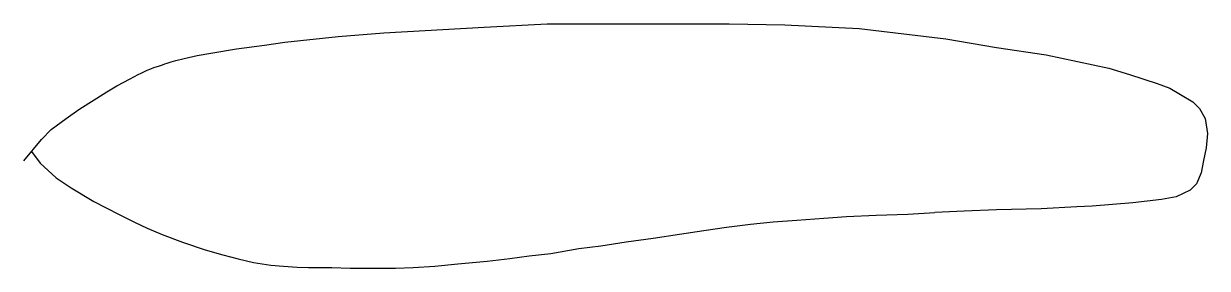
# Model space of a CAD drawing. Header units: millimetres. Extents: x 0.1 to 45, y 0.5 to 9.7.
import ezdxf

# ---------------------------------------------------------------- set-up
doc = ezdxf.new("R2010")
doc.units = ezdxf.units.MM
doc.layers.get('0').update_dxf_attribs({"linetype": 'CONTINUOUS'})

msp = doc.modelspace()

# ---------------------------------------------------------------- linework, layer by layer
for p, q in [((13.794, 9.378), (17.601, 9.592)), ((17.601, 9.592), (19.996, 9.727)), ((19.996, 9.727), (24.252, 9.727)), ((24.252, 9.727), (26.9, 9.727)), ((26.9, 9.727), (29.009, 9.689)), ((29.009, 9.689), (31.832, 9.544)), ((31.832, 9.544), (35.118, 9.158)), ((9.276, 8.915), (10.047, 9.029)), ((10.047, 9.029), (12.07, 9.237)), ((12.07, 9.237), (13.794, 9.378)), ((35.118, 9.158), (37.031, 8.828)), ((6.723, 8.521), (7.236, 8.615)), ((7.236, 8.615), (8.21, 8.77)), ((8.21, 8.77), (9.276, 8.915)), ((37.031, 8.828), (38.922, 8.55)), ((38.922, 8.55), (41.304, 8.047)), ((5.08, 8.064), (5.166, 8.092)), ((5.166, 8.092), (5.286, 8.132)), ((5.286, 8.132), (5.406, 8.172)), ((5.406, 8.172), (5.496, 8.202)), ((5.496, 8.202), (5.584, 8.232)), ((5.584, 8.232), (5.739, 8.28)), ((5.739, 8.28), (5.913, 8.329)), ((5.913, 8.329), (6.229, 8.408)), ((6.229, 8.408), (6.723, 8.521)), ((4.153, 7.62), (4.347, 7.724)), ((4.347, 7.724), (4.48, 7.796)), ((4.48, 7.796), (4.598, 7.851)), ((4.598, 7.851), (4.671, 7.886)), ((4.671, 7.886), (4.726, 7.914)), ((4.726, 7.914), (4.828, 7.96)), ((4.828, 7.96), (4.958, 8.017)), ((4.958, 8.017), (5.08, 8.064)), ((41.304, 8.047), (42.084, 7.798)), ((42.084, 7.798), (43.13, 7.465)), ((3.289, 7.148), (3.67, 7.367)), ((3.67, 7.367), (3.94, 7.509)), ((3.94, 7.509), (4.153, 7.62)), ((43.13, 7.465), (43.616, 7.28)), ((43.616, 7.28), (44.018, 7.049)), ((2.614, 6.713), (2.915, 6.908)), ((2.915, 6.908), (3.289, 7.148)), ((44.018, 7.049), (44.48, 6.772)), ((44.48, 6.772), (44.734, 6.518)), ((1.751, 6.138), (2.229, 6.473)), ((2.229, 6.473), (2.614, 6.713)), ((44.734, 6.518), (44.946, 6.137)), ((1.183, 5.712), (1.751, 6.138)), ((44.946, 6.137), (45.034, 5.566)), ((0.811, 5.341), (1.183, 5.712)), ((45.034, 5.566), (44.988, 5.019)), ((0.139, 4.535), (0.811, 5.341)), ((44.988, 5.019), (44.893, 4.545)), ((0.432, 4.887), (0.764, 4.446)), ((44.893, 4.545), (44.8, 4.079)), ((0.764, 4.446), (1.369, 3.887)), ((44.8, 4.079), (44.625, 3.655)), ((1.369, 3.887), (1.935, 3.51)), ((44.625, 3.655), (44.382, 3.42)), ((1.935, 3.51), (2.797, 2.983)), ((43.854, 3.165), (43.299, 3.067)), ((44.382, 3.42), (43.854, 3.165)), ((2.797, 2.983), (3.76, 2.502)), ((38.728, 2.717), (37.031, 2.668)), ((40.084, 2.785), (38.728, 2.717)), ((40.663, 2.814), (40.084, 2.785)), ((42.205, 2.941), (40.663, 2.814)), ((43.299, 3.067), (42.205, 2.941)), ((3.76, 2.502), (4.342, 2.211)), ((28.564, 2.214), (29.467, 2.281)), ((29.467, 2.281), (30.493, 2.356)), ((30.493, 2.356), (31.348, 2.419)), ((31.348, 2.419), (32.472, 2.465)), ((32.472, 2.465), (33.671, 2.507)), ((33.671, 2.507), (34.7, 2.571)), ((35.817, 2.62), (34.7, 2.571)), ((37.031, 2.668), (35.817, 2.62)), ((4.342, 2.211), (4.821, 1.972)), ((4.821, 1.972), (5.393, 1.733)), ((25.011, 1.75), (25.932, 1.888)), ((25.932, 1.888), (26.802, 2.019)), ((26.802, 2.019), (27.704, 2.134)), ((27.704, 2.134), (28.564, 2.214)), ((5.393, 1.733), (6.162, 1.445)), ((6.162, 1.445), (7.027, 1.156)), ((22.025, 1.309), (22.993, 1.454)), ((22.993, 1.454), (24.011, 1.599)), ((24.011, 1.599), (25.011, 1.75)), ((7.027, 1.156), (7.699, 0.964)), ((7.699, 0.964), (8.278, 0.82)), ((18.582, 0.824), (19.306, 0.933)), ((19.306, 0.933), (20.132, 1.018)), ((20.132, 1.018), (21.198, 1.212)), ((21.198, 1.212), (22.025, 1.309)), ((8.278, 0.82), (8.85, 0.677)), ((8.85, 0.677), (9.514, 0.582)), ((9.514, 0.582), (9.993, 0.534)), ((9.993, 0.534), (10.509, 0.496)), ((10.509, 0.496), (10.948, 0.486)), ((10.948, 0.486), (11.821, 0.486)), ((11.821, 0.486), (12.521, 0.467)), ((12.521, 0.467), (13.275, 0.457)), ((13.275, 0.457), (14.239, 0.457)), ((14.239, 0.457), (14.911, 0.486)), ((14.911, 0.486), (15.73, 0.544)), ((15.73, 0.544), (16.601, 0.631)), ((16.601, 0.631), (17.716, 0.728)), ((17.716, 0.728), (18.582, 0.824))]:
    msp.add_line(p, q)

doc.saveas('drawing.dxf')
